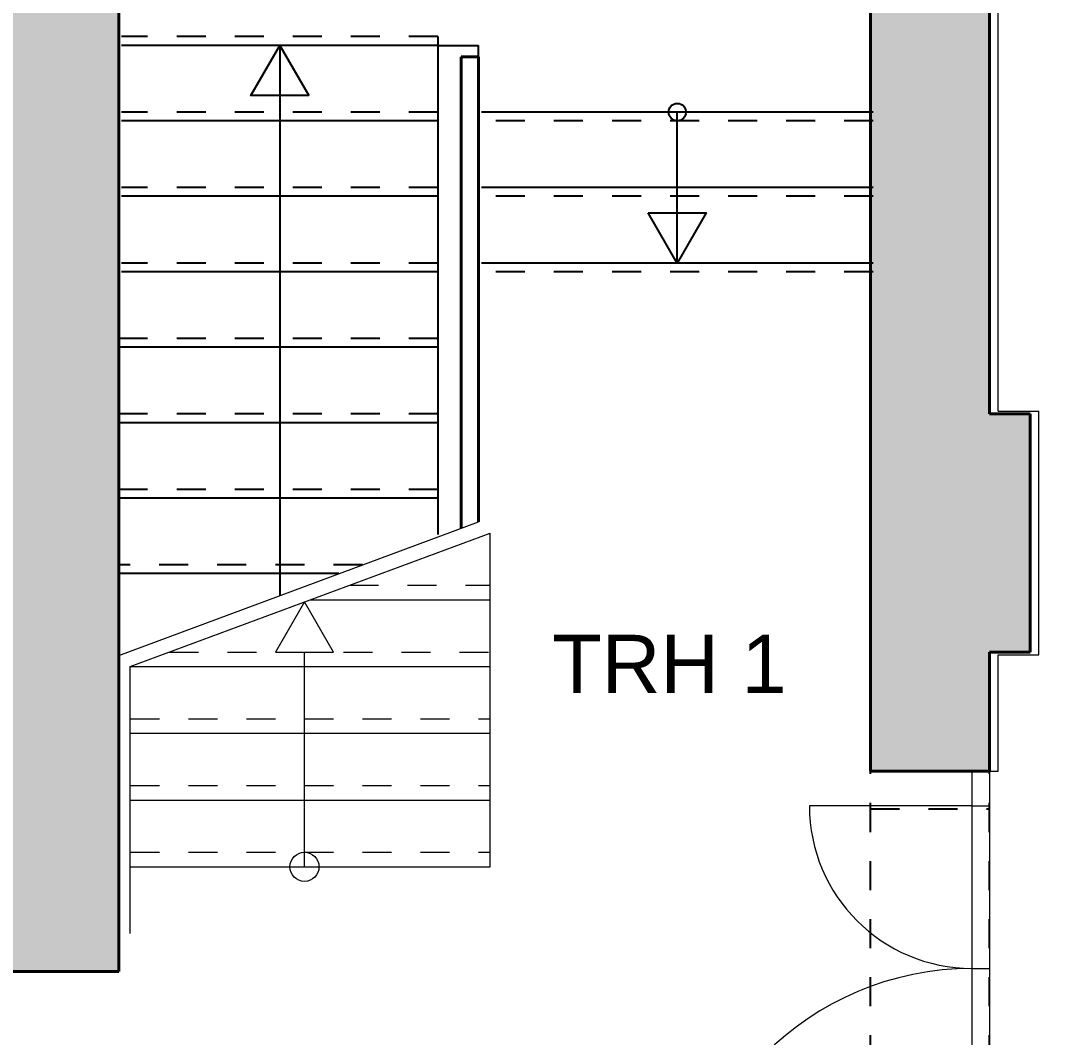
# Model space of a CAD drawing. Header units: metres. Extents: x 19 to 230, y -653 to -519.
# Drawn here: x 29.888 to 33.424, y -535.292 to -531.789 of the extents above; entities that cross this region are included whole.
import ezdxf

# ---------------------------------------------------------------- set-up
doc = ezdxf.new("R2010")
doc.units = ezdxf.units.M
doc.header["$LTSCALE"] = 0.0125
for name, pattern in [('Punkt', [6.35, 0, -6.35]), ('PUNKT2', [3.175, 0, -3.175]), ('Verdeckt', [9.525, 6.35, -3.175])]:
    doc.linetypes.add(name, pattern=pattern)
for name, color, linetype, lineweight in [('04Ansichtskanten', 4, 'Continuous', 15), ('Beschriftung-Räume', 3, 'Continuous', 15), ('neu', 14, 'Continuous', 25), ('neudünn', 14, 'Continuous', 15), ('Treppen', 8, 'Continuous', 13), ('WändeBestand', 142, 'Continuous', 40)]:
    doc.layers.add(name, color=color, linetype=linetype, lineweight=lineweight)
doc.layers.add('oben', color=7, linetype='Punkt')
doc.layers.add('SchrBestand', color=7, linetype='Continuous', lineweight=15, true_color=0xc9c9c9)
doc.styles.add('Arial', font='arial.ttf')

msp = doc.modelspace()

# ---------------------------------------------------------------- hatches: boundary and pattern name
at = {"layer": 'SchrBestand'}
h = msp.add_hatch(color=256, dxfattribs=at)
h.dxf.hatch_style = 1
h.paths.add_polyline_path([(25.2493, -530.0233), (24.1568, -530.0233), (24.1568, -529.9353), (24.0168, -529.9353), (24.0168, -530.0503), (23.7668, -530.0503), (23.4668, -530.0503), (23.4668, -531.0441), (24.7968, -531.0441), (24.7968, -530.9741), (25.0388, -530.6933), (25.2493, -530.6933)])
h.paths.add_polyline_path([(28.1768, -530.0233), (27.2368, -530.0233), (27.2368, -530.6933), (28.1768, -530.6933)])
h.paths.add_polyline_path([(30.9737, -530.1533), (31.0589, -530.1533), (31.0589, -530.0233), (30.9737, -530.0233), (29.2868, -530.0233), (29.2868, -530.6933), (29.8468, -530.6933), (29.8468, -532.0365), (30.2268, -532.0365), (30.2268, -530.6933), (30.9737, -530.6933)])
h = msp.add_hatch(color=256, dxfattribs=at)
h.dxf.hatch_style = 1
h.paths.add_polyline_path([(33.4235, -530.0233), (32.1037, -530.0233), (32.0185, -530.0233), (32.0185, -530.1533), (32.1037, -530.1533), (32.1037, -530.6933), (32.8168, -530.6933), (32.8168, -532.0365), (33.2268, -532.0365), (33.2268, -530.7233), (33.3835, -530.7233), (33.3835, -530.6633), (33.4235, -530.6633)])
h.paths.add_polyline_path([(33.2268, -532.0365), (32.8168, -532.0365), (32.8168, -534.3741), (33.2268, -534.3741), (33.2268, -533.9641), (33.3668, -533.9641), (33.3668, -533.1441), (33.2268, -533.1441)])
h = msp.add_hatch(color=256, dxfattribs=at)
h.dxf.hatch_style = 1
h.paths.add_polyline_path([(30.2268, -532.0365), (29.8468, -532.0365), (29.8468, -532.8541), (29.7168, -532.8541), (29.7168, -534.9741), (29.8468, -534.9741), (29.8468, -535.0641), (30.2268, -535.0641)])
h.paths.add_polyline_path([(30.6668, -536.1841), (30.2268, -536.1841), (30.2268, -535.9941), (29.8468, -535.9941), (29.8468, -536.3441), (29.6168, -536.3441), (29.6168, -536.8941), (29.8468, -536.8941), (29.8468, -538.2405), (30.2968, -538.2405), (30.2968, -538.0541), (30.6668, -538.0541), (32.4068, -538.0541), (32.8668, -538.0541), (32.8668, -538.2405), (33.2268, -538.2405), (33.2268, -536.8941), (33.3568, -536.8941), (33.3568, -536.3341), (33.2268, -536.3341), (33.2268, -536.1841), (32.4068, -536.1841), (32.4068, -537.3941), (30.6668, -537.3941)])
h.paths.add_polyline_path([(30.2968, -538.2405), (29.8468, -538.2405), (29.8468, -538.3641), (30.2968, -538.3641)])

# ---------------------------------------------------------------- linework, layer by layer
at = {"layer": '04Ansichtskanten'}
for p, q in [((33.2568, -533.1341), (33.2568, -530.7233)), ((33.2568, -533.1341), (33.3968, -533.1341)), ((33.3968, -533.9741), (33.3968, -533.1341)), ((33.2568, -533.9741), (33.3968, -533.9741)), ((33.2568, -534.3741), (33.2568, -533.9741)), ((33.2268, -534.3741), (33.2568, -534.3741))]:
    msp.add_line(p, q, dxfattribs=at)
at = {"layer": 'neu', "color": 3, "linetype": 'Verdeckt'}
for p, q in [((31.3265, -531.8441), (30.2365, -531.8441)), ((31.3265, -532.1041), (30.2365, -532.1041)), ((32.8265, -532.1341), (31.4765, -532.1341)), ((31.3265, -532.3641), (30.2365, -532.3641)), ((32.8265, -532.3941), (31.4765, -532.3941)), ((31.3265, -532.6241), (30.2365, -532.6241)), ((32.8265, -532.6541), (31.4765, -532.6541)), ((31.3265, -532.8841), (30.2268, -532.8841)), ((31.3265, -533.1441), (30.2268, -533.1441)), ((31.3265, -533.4041), (30.2268, -533.4041)), ((31.0665, -533.6641), (30.2268, -533.6641))]:
    msp.add_line(p, q, dxfattribs=at)
at = {"layer": 'neu', "color": 3}
for p, q in [((31.3265, -531.8441), (31.3265, -533.5597)), ((31.3265, -531.8741), (30.2365, -531.8741)), ((30.7815, -531.8741), (30.7815, -533.7698)), ((31.3265, -531.8741), (31.4668, -531.8741)), ((31.4668, -531.9141), (31.4668, -531.8741)), ((32.8265, -532.1041), (31.4765, -532.1041)), ((32.1515, -532.6241), (32.1515, -532.1041)), ((31.3265, -532.1341), (30.2365, -532.1341)), ((32.8265, -532.3641), (31.4765, -532.3641)), ((31.3265, -532.3941), (30.2365, -532.3941)), ((32.8265, -532.6241), (31.4765, -532.6241)), ((31.3265, -532.6541), (30.2365, -532.6541)), ((31.3265, -532.9141), (30.2268, -532.9141)), ((31.3265, -533.1741), (30.2268, -533.1741)), ((31.3265, -533.4341), (30.2268, -533.4341)), ((30.9856, -533.6941), (30.2268, -533.6941))]:
    msp.add_line(p, q, dxfattribs=at)
at = {"layer": 'neu', "color": 3, "linetype": 'PUNKT2'}
msp.add_line((31.3265, -532.6541), (30.2365, -532.6541), dxfattribs=at)
at = {"layer": 'neu', "color": 3}
for points in [[(30.8815, -532.0473), (30.6815, -532.0473), (30.7815, -531.8741)], [(32.0515, -532.4509), (32.2515, -532.4509), (32.1515, -532.6241)]]:
    msp.add_lwpolyline(points, close=True, dxfattribs=at)
msp.add_circle((32.1515, -532.1041), 0.03, dxfattribs=at)
at = {"layer": 'neudünn', "color": 3}
for p, q in [((33.1668, -534.3741), (33.1668, -536.1841)), ((33.2268, -534.3741), (33.2268, -536.1841)), ((33.1668, -534.4941), (32.6068, -534.4941)), ((33.1668, -534.4941), (33.2268, -534.4941)), ((33.1668, -535.0541), (33.2268, -535.0541))]:
    msp.add_line(p, q, dxfattribs=at)
for centre, radius, start, end in [((33.1668, -534.4941), 0.56, 180, 270), ((33.1668, -536.0641), 1.01, 90, 180)]:
    msp.add_arc(centre, radius, start, end, dxfattribs=at)
at = {"layer": 'oben'}
for p, q in [((32.8168, -536.1841), (32.8168, -534.3741)), ((32.8168, -534.5041), (33.2268, -534.5041))]:
    msp.add_line(p, q, dxfattribs=at)
at = {"layer": 'oben', "color": 3}
msp.add_line((33.2268, -536.1841), (33.2268, -534.3741), dxfattribs=at)
at = {"layer": 'Treppen'}
for p, q in [((30.2268, -533.9756), (31.4668, -533.5156)), ((30.2668, -534.0141), (31.5068, -533.5541)), ((31.5068, -534.7041), (31.5068, -533.5541)), ((30.8868, -533.7841), (31.5068, -533.7841)), ((30.8668, -534.7041), (30.8668, -533.9641)), ((30.2668, -534.9341), (30.2668, -534.0141)), ((30.2668, -534.0141), (31.5068, -534.0141)), ((30.2668, -534.2441), (31.5068, -534.2441)), ((30.2668, -534.4741), (31.5068, -534.4741)), ((30.2668, -534.7041), (31.5068, -534.7041))]:
    msp.add_line(p, q, dxfattribs=at)
at = {"layer": 'Treppen', "linetype": 'Verdeckt'}
for p, q in [((31.0215, -533.7341), (31.5068, -533.7341)), ((30.4015, -533.9641), (31.5068, -533.9641)), ((30.2668, -534.1941), (31.5068, -534.1941)), ((30.2668, -534.4241), (31.5068, -534.4241)), ((30.2668, -534.6541), (31.5068, -534.6541))]:
    msp.add_line(p, q, dxfattribs=at)
at = {"layer": 'Treppen'}
msp.add_lwpolyline([(30.7668, -533.9648), (30.9668, -533.9648), (30.8668, -533.7916)], close=True, dxfattribs=at)
msp.add_circle((30.8668, -534.7041), 0.05, dxfattribs=at)
at = {"layer": 'WändeBestand'}
for p, q in [((30.2268, -535.0641), (30.2268, -530.6841)), ((32.8168, -534.3741), (32.8168, -530.6841)), ((33.2268, -533.1441), (33.2268, -530.7233)), ((31.4068, -533.5379), (31.4068, -531.9141)), ((31.4668, -531.9141), (31.4068, -531.9141)), ((31.4668, -533.5156), (31.4668, -531.9141)), ((33.2268, -533.1441), (33.3668, -533.1441)), ((33.3668, -533.9641), (33.3668, -533.1441)), ((33.2268, -533.9641), (33.3668, -533.9641)), ((33.2268, -534.3741), (33.2268, -533.9641)), ((32.8168, -534.3741), (33.2268, -534.3741)), ((29.8468, -535.0641), (30.2268, -535.0641))]:
    msp.add_line(p, q, dxfattribs=at)

# ---------------------------------------------------------------- texts
at = {"layer": 'Beschriftung-Räume', "ltscale": 0.1, "insert": (31.7208, -533.9048), "char_height": 0.2, "width": 2.268363, "attachment_point": 1, "line_spacing_factor": 0.833333, "style": 'Arial'}
msp.add_mtext('\\A1;TRH 1', dxfattribs=at)

doc.saveas('drawing.dxf')
